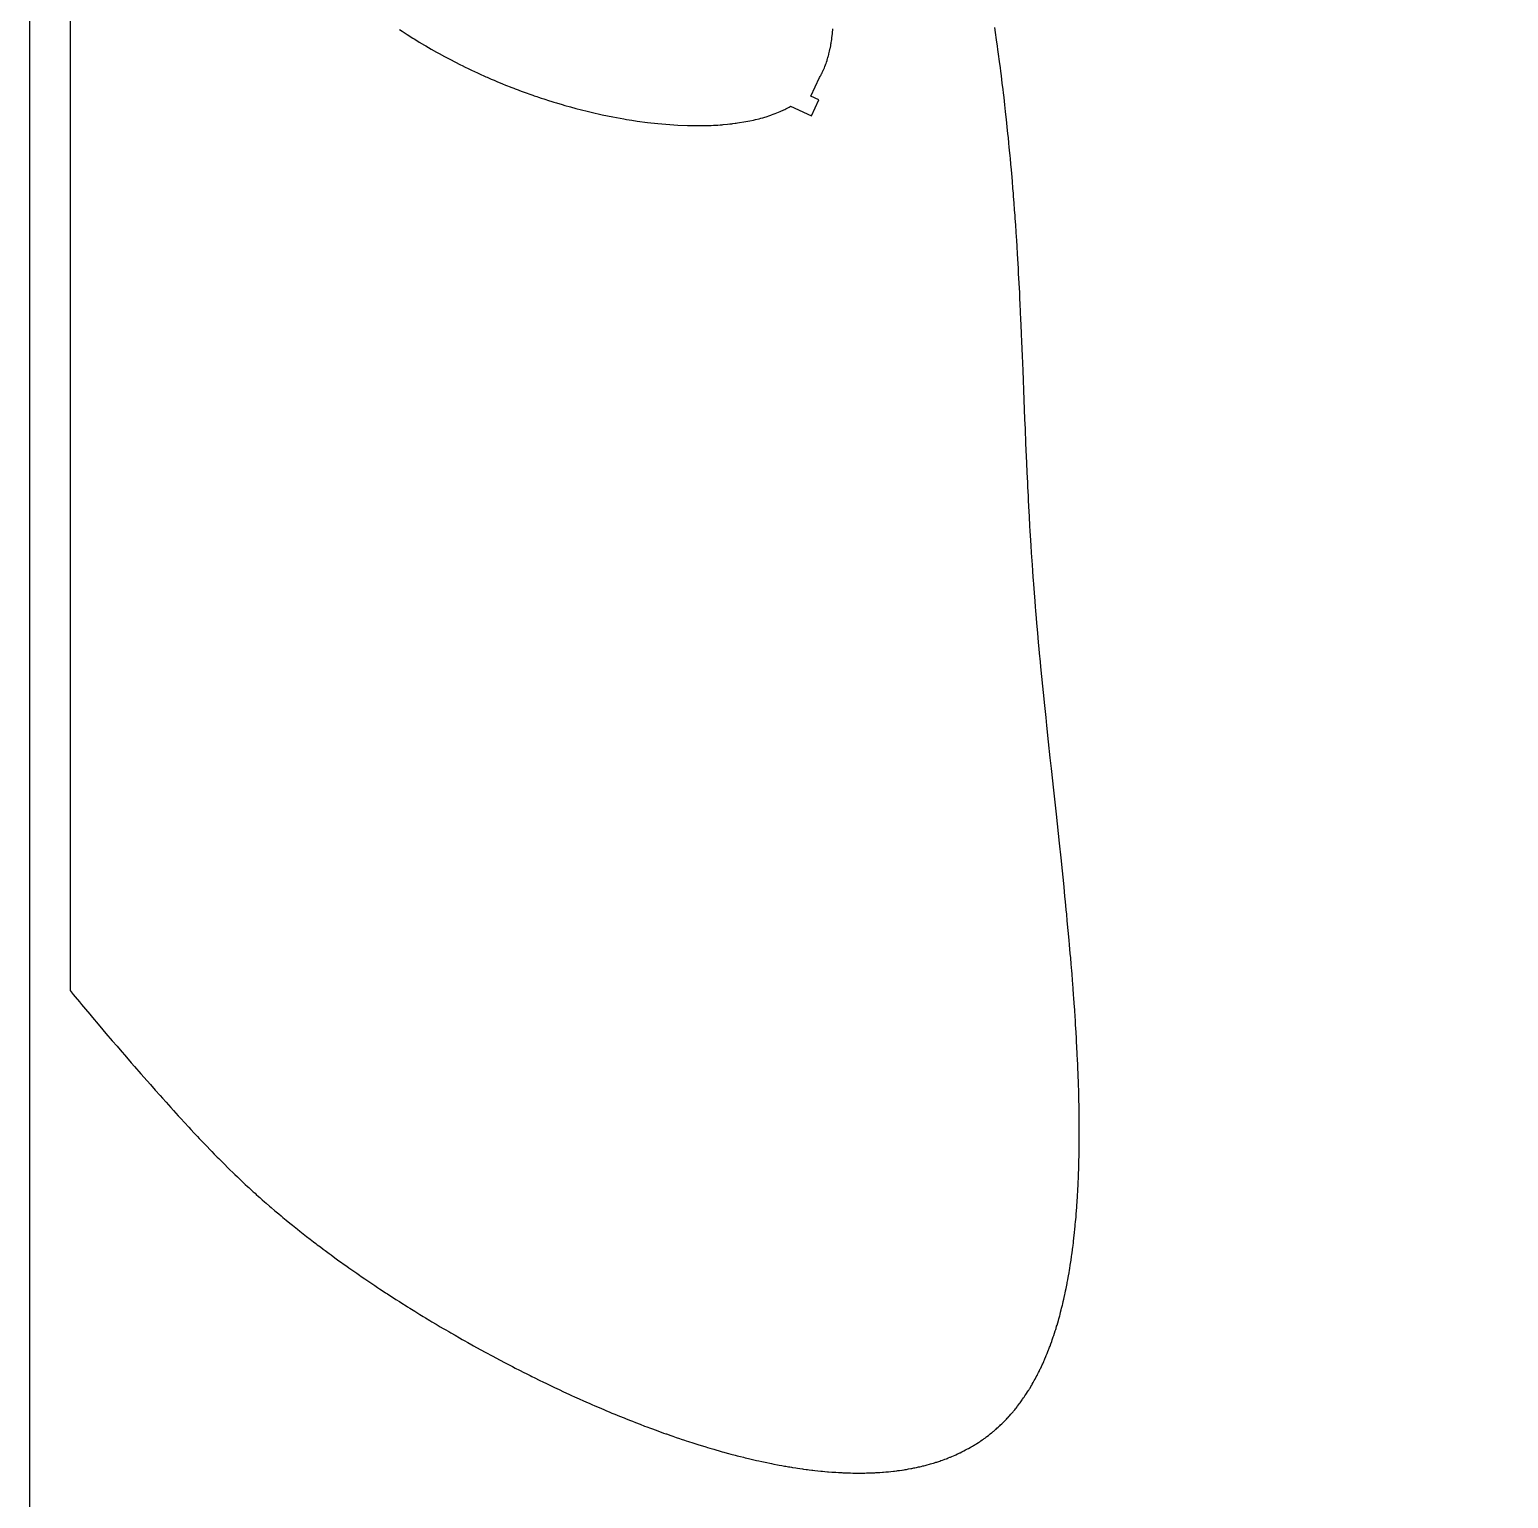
# Model space of a CAD drawing. Header units: metres. Extents: x 126 to 251, y -2 to 248.
# Drawn here: x 125.9 to 176.6, y 74 to 124.3 of the extents above; entities that cross this region are included whole.
import ezdxf

# ---------------------------------------------------------------- set-up
doc = ezdxf.new("R2010")
doc.units = ezdxf.units.M
doc.header["$MEASUREMENT"] = 0

msp = doc.modelspace()

# ---------------------------------------------------------------- linework, layer by layer
at = {"flags": 128}
for points in [[(250.89393, -2.443354), (250.89393, 247.556646), (125.89393, 247.556646), (125.89393, -2.443354), (250.89393, -2.443354)], [(127.274126, 166.175906), (127.282445, 91.398798)], [(127.282445, 91.398798), (127.388256, 91.270129), (127.458924, 91.184485), (127.600554, 91.013511), (127.671513, 90.928177), (127.813707, 90.757804), (127.956255, 90.58781), (128.051476, 90.474682), (128.24235, 90.248885), (128.403823, 90.058821), (128.511677, 89.93233), (128.72785, 89.679845), (128.890367, 89.490894), (128.998887, 89.365113), (129.216332, 89.113985), (129.379757, 88.926003), (129.488868, 88.800852), (129.707471, 88.550958), (129.926587, 88.301612), (130.036348, 88.177155), (130.201255, 87.990753), (130.366499, 87.80471), (130.449258, 87.711835), (130.573582, 87.57272), (130.739719, 87.387629), (130.822961, 87.295269), (130.989829, 87.110959), (131.073473, 87.019027), (131.199223, 86.881432), (131.348741, 86.718871), (131.423714, 86.637818), (131.536459, 86.516544), (131.649573, 86.395662), (131.706275, 86.335377), (131.819987, 86.215134), (131.877003, 86.155183), (131.962736, 86.065479), (132.077454, 85.946309), (132.134995, 85.886917), (132.22154, 85.79808), (132.324491, 85.693195), (132.376124, 85.64092), (132.453774, 85.562723), (132.570714, 85.445922), (132.688225, 85.32973), (132.7472, 85.271869), (132.865601, 85.156626), (132.925028, 85.099246), (133.014457, 85.013484), (133.094242, 84.937563), (133.134238, 84.899713), (133.194362, 84.843077), (133.284843, 84.758436), (133.365568, 84.683518), (133.406036, 84.646172), (133.46687, 84.590292), (133.558418, 84.50679), (133.619648, 84.451333), (133.660556, 84.414455), (133.742582, 84.340924), (133.7837, 84.304271), (133.866145, 84.231187), (133.948868, 84.158399), (134.00417, 84.110038), (134.115143, 84.013708), (134.17778, 83.959751), (134.303513, 83.852328), (134.429852, 83.745551), (134.514412, 83.674722), (134.570932, 83.62766), (134.684322, 83.533908), (134.812437, 83.429024), (134.898167, 83.359444), (134.955462, 83.313208), (135.070388, 83.221093), (135.156872, 83.152318), (135.214666, 83.106613), (135.330579, 83.015552), (135.388698, 82.970194), (135.505254, 82.879819), (135.622231, 82.789893), (135.700448, 82.730189), (135.752694, 82.690495), (135.857428, 82.611365), (135.95714, 82.536569), (136.023773, 82.486874), (136.157416, 82.387887), (136.224425, 82.338592), (136.358812, 82.240398), (136.493686, 82.142723), (136.58387, 82.077892), (136.64411, 82.034797), (136.764871, 81.948906), (136.832963, 81.900766), (136.969493, 81.804858), (137.106484, 81.709441), (137.198065, 81.6461), (137.259231, 81.603992), (137.381829, 81.52006), (137.450945, 81.473013), (137.58951, 81.379274), (137.728514, 81.286004), (137.821426, 81.224083), (137.883474, 81.182916), (138.007826, 81.100855), (138.095464, 81.043372), (138.153981, 81.005149), (138.271237, 80.928939), (138.329976, 80.890951), (138.447673, 80.815209), (138.565661, 80.739778), (138.644482, 80.689662), (138.802508, 80.58984), (138.842588, 80.56466), (138.927272, 80.511637), (139.096917, 80.406154), (139.266928, 80.301415), (139.38047, 80.231999), (139.456253, 80.185903), (139.608034, 80.094144), (139.680029, 80.05088), (139.824209, 79.964737), (139.96864, 79.879105), (140.065068, 79.822301), (140.129414, 79.784557), (140.258256, 79.70937), (140.330816, 79.667253), (140.476122, 79.583398), (140.621676, 79.500048), (140.71885, 79.44476), (140.783694, 79.408027), (140.913528, 79.334857), (141.043557, 79.262083), (141.108645, 79.225845), (141.206368, 79.171674), (141.353159, 79.090836), (141.500198, 79.0105), (141.573809, 78.970521), (141.704828, 78.899757), (141.77041, 78.864524), (141.868876, 78.811862), (142.016782, 78.733289), (142.164937, 78.655223), (142.239108, 78.61638), (142.371123, 78.54764), (142.437204, 78.513421), (142.53642, 78.462283), (142.685454, 78.386002), (142.834742, 78.310237), (142.909481, 78.272548), (143.042508, 78.205866), (143.109098, 78.172679), (143.209078, 78.123094), (143.359264, 78.049153), (143.509709, 77.975741), (143.585031, 77.939235), (143.719097, 77.874665), (143.786209, 77.842539), (143.886975, 77.79455), (144.038347, 77.72302), (144.189989, 77.652038), (144.265912, 77.616754), (144.401054, 77.55437), (144.468707, 77.523343), (144.570289, 77.477012), (144.722894, 77.407988), (144.875781, 77.339536), (144.952331, 77.305526), (145.088597, 77.245425), (145.156816, 77.215548), (145.259251, 77.170952), (145.41315, 77.104555), (145.567345, 77.038761), (145.644555, 77.006093), (145.782005, 76.948397), (145.850821, 76.919733), (145.954158, 76.876969), (146.109425, 76.813352), (146.265007, 76.750377), (146.342918, 76.719133), (146.481627, 76.663993), (146.551078, 76.636621), (146.655377, 76.59581), (146.812104, 76.53516), (146.96917, 76.4752), (147.047832, 76.445482), (147.174748, 76.397976), (147.238292, 76.374396), (147.333716, 76.339247), (147.477099, 76.287025), (147.620783, 76.235414), (147.692739, 76.20984), (147.715085, 76.201935), (147.86528, 76.149267), (147.940451, 76.123211), (148.053301, 76.084479), (148.166264, 76.046174), (148.222788, 76.027184), (148.335924, 75.98953), (148.335924, 75.98953), (148.392536, 75.970868), (148.477509, 75.943084), (148.619835, 75.89716), (148.69107, 75.874467), (148.798012, 75.840766), (148.905063, 75.807479), (148.958631, 75.790993), (149.06585, 75.758335), (149.119501, 75.742167), (149.200033, 75.718115), (149.34336, 75.675961), (149.415101, 75.655178), (149.522812, 75.624377), (149.630644, 75.59403), (149.684606, 75.579029), (149.792622, 75.549376), (149.846677, 75.534725), (149.927818, 75.512972), (150.072246, 75.474968), (150.144547, 75.456292), (150.253107, 75.428692), (150.361802, 75.401597), (150.4162, 75.388241), (150.5251, 75.361918), (150.579602, 75.348953), (150.661421, 75.329754), (150.758495, 75.30739), (150.807075, 75.296369), (150.879999, 75.280042), (150.989508, 75.256017), (151.099168, 75.232559), (151.154055, 75.221046), (151.263946, 75.198458), (151.31895, 75.187387), (151.401531, 75.171061), (151.520975, 75.148083), (151.580769, 75.136867), (151.670553, 75.120389), (151.760448, 75.104332), (151.805439, 75.096464), (151.895506, 75.081053), (151.940583, 75.073511), (152.008255, 75.062407), (152.031694, 75.058622), (152.145917, 75.040631), (152.203036, 75.03192), (152.288723, 75.019215), (152.37442, 75.006949), (152.417273, 75.000983), (152.502988, 74.989387), (152.545849, 74.983759), (152.610147, 74.975532), (152.695887, 74.964969), (152.738761, 74.959863), (152.803079, 74.952426), (152.899568, 74.941774), (153.010853, 74.930252), (153.066504, 74.924803), (153.14999, 74.917023), (153.233489, 74.909723), (153.275242, 74.906255), (153.386601, 74.89761), (153.442288, 74.89362), (153.52583, 74.888059), (153.609385, 74.883011), (153.651168, 74.880683), (153.725456, 74.87687), (153.762604, 74.875121), (153.818331, 74.872697), (153.901932, 74.869516), (153.985548, 74.866888), (154.027362, 74.865784), (154.101705, 74.864173), (154.138881, 74.863537), (154.194651, 74.862799), (154.278317, 74.862183), (154.361999, 74.862164), (154.403845, 74.862382), (154.478249, 74.863149), (154.515455, 74.863716), (154.57127, 74.864801), (154.655007, 74.86696), (154.738759, 74.869767), (154.780642, 74.871418), (154.85511, 74.874765), (154.89235, 74.876639), (154.948215, 74.879705), (155.032027, 74.884882), (155.115858, 74.890767), (155.15778, 74.893979), (155.232319, 74.900141), (155.269594, 74.903441), (155.325514, 74.90867), (155.409409, 74.917148), (155.493324, 74.926403), (155.535289, 74.931327), (155.608739, 74.940428), (155.64547, 74.945212), (155.700575, 74.952686), (155.783249, 74.964574), (155.795061, 74.96634), (155.860306, 74.976399), (155.892873, 74.981616), (155.941654, 74.989678), (156.014665, 75.002307), (156.087482, 75.015586), (156.123818, 75.022473), (156.196341, 75.036744), (156.232527, 75.04413), (156.286714, 75.055526), (156.359927, 75.071574), (156.396454, 75.079865), (156.451146, 75.092637), (156.505716, 75.105816), (156.532955, 75.11256), (156.587342, 75.126358), (156.614488, 75.133413), (156.65515, 75.144193), (156.727263, 75.163944), (156.763234, 75.174105), (156.817085, 75.189706), (156.870806, 75.205743), (156.897618, 75.213927), (156.951142, 75.230626), (156.977854, 75.239144), (157.01786, 75.25213), (157.088794, 75.275849), (157.12417, 75.288013), (157.17712, 75.306647), (157.22993, 75.325749), (157.256282, 75.335477), (157.30888, 75.355291), (157.335126, 75.365379), (157.374426, 75.380736), (157.4267, 75.40164), (157.452782, 75.412276), (157.491836, 75.428464), (157.55026, 75.453275), (157.608493, 75.478728), (157.637538, 75.491699), (157.695483, 75.518132), (157.724382, 75.531597), (157.767639, 75.552108), (157.778435, 75.557295), (157.835689, 75.585257), (157.864158, 75.599452), (157.906664, 75.62101), (157.969976, 75.653949), (158.032752, 75.687612), (158.063939, 75.704714), (158.125908, 75.739464), (158.156691, 75.757112), (158.202612, 75.783925), (158.243174, 75.808102), (158.263366, 75.820313), (158.293539, 75.838782), (158.338546, 75.866827), (158.383246, 75.895285), (158.405481, 75.909669), (158.444822, 75.935496), (158.464401, 75.948532), (158.493655, 75.96824), (158.537281, 75.998147), (158.580599, 76.02847), (158.602142, 76.043788), (158.644996, 76.074735), (158.666307, 76.090366), (158.698129, 76.114007), (158.750789, 76.153942), (158.776937, 76.174156), (158.815931, 76.204783), (158.854651, 76.235781), (158.873908, 76.251419), (158.912215, 76.282972), (158.931266, 76.298888), (158.959712, 76.322937), (158.997399, 76.355327), (159.016138, 76.371662), (159.044118, 76.39634), (159.085796, 76.433751), (159.122547, 76.467404), (159.140818, 76.484371), (159.168095, 76.509997), (159.208715, 76.548833), (159.248982, 76.588147), (159.268982, 76.607983), (159.289515, 76.628564), (159.330298, 76.670107), (159.370704, 76.712157), (159.397432, 76.740471), (159.415159, 76.759472), (159.45039, 76.797772), (159.454424, 76.802204), (159.477182, 76.827385), (159.522174, 76.878079), (159.566476, 76.929209), (159.595632, 76.963534), (159.614904, 76.986522), (159.614904, 76.986522), (159.653054, 77.032747), (159.679671, 77.065574), (159.697274, 77.087549), (159.732142, 77.131712), (159.749409, 77.153899), (159.783611, 77.198483), (159.817376, 77.243343), (159.839647, 77.273401), (159.883622, 77.333876), (159.908029, 77.368101), (159.924171, 77.390999), (159.956147, 77.436991), (159.971981, 77.460084), (160.003348, 77.506462), (160.034315, 77.553092), (160.05474, 77.584317), (160.095071, 77.647097), (160.117456, 77.682601), (160.132261, 77.706345), (160.161586, 77.754014), (160.176108, 77.777937), (160.204874, 77.825959), (160.233273, 77.874214), (160.252004, 77.906511), (160.288987, 77.971409), (160.309512, 78.008089), (160.323086, 78.032611), (160.349973, 78.081822), (160.363287, 78.10651), (160.389658, 78.156047), (160.41569, 78.205798), (160.432858, 78.239084), (160.466753, 78.305934), (160.487316, 78.347246), (160.500903, 78.374864), (160.52779, 78.430283), (160.54109, 78.458083), (160.567406, 78.513862), (160.593348, 78.569879), (160.610438, 78.607354), (160.64413, 78.682612), (160.64895, 78.693531), (160.672295, 78.746971), (160.687657, 78.782649), (160.717908, 78.854128), (160.7328, 78.889928), (160.762124, 78.961645), (160.790846, 79.033516), (160.809666, 79.081515), (160.82207, 79.113551), (160.846538, 79.17771), (160.861332, 79.217138), (160.890425, 79.29612), (160.918871, 79.375268), (160.937482, 79.428125), (160.949734, 79.463402), (160.973875, 79.534051), (160.987243, 79.573845), (161.013531, 79.653549), (161.039231, 79.733404), (161.056044, 79.786723), (161.067112, 79.822305), (161.088917, 79.893555), (161.100991, 79.933682), (161.124729, 80.014042), (161.147933, 80.094539), (161.163109, 80.148279), (161.173099, 80.184139), (161.192774, 80.255936), (161.203667, 80.296367), (161.225077, 80.377326), (161.245998, 80.45841), (161.259677, 80.512536), (161.286404, 80.620948), (161.296214, 80.661658), (161.31549, 80.743166), (161.334314, 80.82479), (161.346618, 80.879269), (161.370643, 80.988377), (161.379456, 81.029343), (161.396766, 81.111357), (161.413659, 81.193477), (161.424693, 81.248283), (161.446225, 81.358033), (161.454117, 81.399235), (161.469609, 81.481717), (161.484716, 81.564297), (161.494576, 81.619404), (161.513799, 81.729748), (161.528435, 81.816502), (161.537973, 81.874395), (161.556528, 81.990314), (161.56555, 82.048339), (161.583091, 82.164519), (161.599974, 82.280869), (161.61087, 82.358528), (161.617978, 82.410341), (161.631824, 82.514063), (161.633362, 82.525827), (161.643454, 82.604245), (161.650025, 82.656519), (161.662795, 82.761052), (161.668997, 82.813312), (161.681041, 82.917819), (161.692615, 83.022308), (161.700074, 83.091958), (161.71439, 83.231236), (161.722603, 83.314789), (161.727924, 83.370485), (161.738203, 83.481864), (161.743163, 83.537548), (161.75273, 83.648901), (161.761835, 83.760237), (161.767654, 83.834452), (161.778703, 83.98286), (161.784579, 84.066327), (161.788364, 84.121967), (161.795619, 84.233235), (161.799092, 84.288864), (161.805732, 84.40011), (161.811973, 84.511341), (161.815916, 84.585487), (161.823289, 84.73376), (161.827142, 84.817153), (161.834228, 84.983915), (161.840506, 85.150649), (161.844254, 85.261788), (161.846562, 85.335874), (161.85073, 85.484029), (161.852817, 85.567357), (161.856447, 85.733993), (161.859367, 85.900603), (161.86093, 86.011662), (161.861804, 86.085695), (161.863159, 86.233747), (161.863695, 86.317018), (161.864286, 86.483543), (161.864251, 86.650044), (161.863889, 86.761032), (161.8635, 86.835019), (161.862374, 86.98298), (161.86154, 87.066201), (161.859447, 87.232626), (161.856802, 87.399032), (161.854738, 87.509957), (161.853231, 87.583903), (161.849909, 87.731783), (161.847863, 87.814959), (161.843394, 87.981298), (161.838435, 88.147618), (161.834863, 88.258489), (161.827097, 88.480207), (161.823976, 88.563343), (161.8174, 88.729604), (161.810389, 88.895849), (161.805479, 89.00667), (161.795107, 89.228293), (161.782587, 89.477587), (161.773757, 89.643765), (161.767661, 89.754542), (161.75498, 89.97608), (161.73996, 90.225282), (161.729519, 90.391401), (161.722373, 90.50214), (161.707651, 90.723602), (161.690423, 90.972723), (161.678561, 91.13879), (161.670491, 91.249495), (161.653972, 91.470892), (161.641261, 91.636927), (161.632639, 91.747612), (161.615049, 91.968969), (161.606085, 92.079641), (161.587832, 92.300974), (161.56916, 92.522292), (161.556488, 92.669828), (161.530633, 92.964883), (161.515801, 93.13084), (161.485552, 93.462734), (161.454566, 93.794601), (161.433526, 94.015831), (161.419339, 94.163312), (161.390602, 94.458261), (161.374237, 94.624162), (161.341103, 94.95595), (161.307473, 95.287719), (161.284803, 95.50889), (161.23893, 95.951211), (161.1866, 96.448796), (161.151365, 96.780507), (161.080284, 97.443905), (160.99078, 98.273118), (160.911175, 99.010194), (160.87153, 99.378742), (160.812443, 99.931593), (160.754011, 100.484489), (160.72511, 100.76096), (160.68223, 101.1757), (160.68223, 101.1757), (160.637212, 101.618139), (160.615017, 101.839382), (160.582159, 102.171276), (160.549867, 102.50321), (160.533949, 102.669194), (160.50605, 102.964304), (160.492302, 103.111873), (160.471945, 103.333246), (160.442037, 103.665349), (160.412928, 103.99751), (160.39869, 104.163612), (160.37698, 104.422025), (160.366332, 104.551246), (160.350628, 104.745097), (160.327694, 105.035917), (160.30554, 105.326793), (160.294766, 105.472252), (160.287197, 105.576161), (160.272372, 105.784), (160.257956, 105.991868), (160.248567, 106.130463), (160.230306, 106.407688), (160.214444, 106.657232), (160.204161, 106.823615), (160.184268, 107.15643), (160.174647, 107.32286), (160.156024, 107.655765), (160.138183, 107.988724), (160.126696, 108.210727), (160.11921, 108.35874), (160.104629, 108.654795), (160.096645, 108.821342), (160.081114, 109.154466), (160.066111, 109.487627), (160.056374, 109.709753), (160.037451, 110.154045), (160.016888, 110.653925), (160.003503, 110.987201), (159.977208, 111.653787), (159.937959, 112.65368), (159.917924, 113.153597), (159.897311, 113.653474), (159.886715, 113.903391), (159.872223, 114.236589), (159.864802, 114.403175), (159.853427, 114.653038), (159.839536, 114.949142), (159.83241, 115.097181), (159.821482, 115.319223), (159.804516, 115.652245), (159.786806, 115.985214), (159.777654, 116.151677), (159.758718, 116.48456), (159.748922, 116.650978), (159.733799, 116.900574), (159.71991, 117.122406), (159.712803, 117.23331), (159.701935, 117.399652), (159.685156, 117.64913), (159.669747, 117.870854), (159.661864, 117.981704), (159.649812, 118.147961), (159.631216, 118.397311), (159.614152, 118.618918), (159.605428, 118.729707), (159.5921, 118.895874), (159.571556, 119.145086), (159.549539, 119.403477), (159.538257, 119.532653), (159.520987, 119.726392), (159.503299, 119.920102), (159.494298, 120.016946), (159.475977, 120.210611), (159.466657, 120.307432), (159.452476, 120.45265), (159.433889, 120.639333), (159.421275, 120.763769), (159.395513, 121.012594), (159.369041, 121.261356), (159.350999, 121.427163), (159.338796, 121.537685), (159.31397, 121.758692), (159.285372, 122.007267), (159.265916, 122.172948), (159.252773, 122.283388), (159.226074, 122.50423), (159.195385, 122.75262), (159.174546, 122.918179), (159.160486, 123.028538), (159.131969, 123.249219), (159.099259, 123.49743), (159.07709, 123.662873), (159.062152, 123.773153), (159.031897, 123.993681), (158.99727, 124.241723), (158.973844, 124.407055)], [(138.569582, 124.34792), (138.655938, 124.290157), (138.829792, 124.176092), (138.89537, 124.133821), (138.939203, 124.105793), (139.027135, 124.050103), (139.071233, 124.022442), (139.159687, 123.967487), (139.24848, 123.913022), (139.427049, 123.805567), (139.471891, 123.779011), (139.561806, 123.726268), (139.652024, 123.674018), (139.833337, 123.571), (139.924416, 123.520234), (140.10738, 123.42019), (140.291366, 123.322133), (140.662151, 123.132004), (140.714572, 123.105909), (140.819604, 123.054194), (140.924883, 123.003115), (140.9952, 122.969415), (141.042135, 122.947106), (141.136135, 122.902864), (141.242086, 122.853695), (141.312832, 122.821271), (141.360044, 122.799812), (141.45458, 122.757274), (141.525575, 122.725703), (141.572948, 122.704814), (141.667791, 122.663415), (141.715259, 122.642906), (141.810285, 122.602269), (141.905422, 122.56214), (142.096, 122.483411), (142.203359, 122.440022), (142.274988, 122.411455), (142.322764, 122.39257), (142.418367, 122.355184), (142.49011, 122.327481), (142.537956, 122.309173), (142.633686, 122.272941), (142.681568, 122.255018), (142.77736, 122.219557), (142.873185, 122.18461), (143.064897, 122.116264), (143.136801, 122.091167), (143.184738, 122.074596), (143.280609, 122.041844), (143.328542, 122.025663), (143.424396, 121.993688), (143.520228, 121.962232), (143.711797, 121.900879), (143.759664, 121.885866), (143.855359, 121.856231), (143.950997, 121.827118), (144.14207, 121.770459), (144.23749, 121.742915), (144.428055, 121.689399), (144.618202, 121.637986), (144.996991, 121.541484), (145.044179, 121.530015), (145.138437, 121.507476), (145.232532, 121.485467), (145.420199, 121.443042), (145.513755, 121.422627), (145.700274, 121.383395), (145.885949, 121.346299), (146.254512, 121.278534), (146.346026, 121.262935), (146.528248, 121.233352), (146.709341, 121.205928), (147.067889, 121.157573), (147.421163, 121.117909), (148.109871, 121.064818), (148.444293, 121.051469), (148.6088, 121.048112), (148.93209, 121.048055), (149.090746, 121.051367), (149.247326, 121.056911), (149.324818, 121.060522), (149.478164, 121.069424), (149.554003, 121.074717), (149.629276, 121.080572), (149.666697, 121.083711), (149.814927, 121.097672), (149.888155, 121.105499), (149.96078, 121.113891), (149.996865, 121.118298), (150.068572, 121.127538), (150.104194, 121.13237), (150.157332, 121.139884), (150.434652, 121.185353), (150.569364, 121.211502), (150.701359, 121.239935), (150.766318, 121.255009), (150.894121, 121.286877), (150.956948, 121.303671), (151.019049, 121.32104), (151.049824, 121.32994), (151.17107, 121.36698), (151.230566, 121.386365), (151.2893, 121.406327), (151.318379, 121.416525), (151.375954, 121.437354), (151.40445, 121.447986), (151.446824, 121.464206), (151.557636, 121.509052), (151.611835, 121.532346), (151.665218, 121.556223), (151.691601, 121.568379), (151.743747, 121.593128), (151.769507, 121.605722), (151.807754, 121.624886), (151.858009, 121.650948), (151.882817, 121.664199), (151.919628, 121.684349), (151.955953, 121.704828), (151.973933, 121.715191), (152.683424, 121.38435), (152.936995, 121.928135), (152.665103, 122.05492), (152.965391, 122.69889), (152.984111, 122.732021), (152.996352, 122.754279), (153.004408, 122.769193), (153.020269, 122.799203), (153.031946, 122.821868), (153.039627, 122.837054), (153.054741, 122.867605), (153.076796, 122.91388), (153.091092, 122.945028), (153.100443, 122.965925), (153.118716, 123.008035), (153.128745, 123.031907), (153.148267, 123.080046), (153.167082, 123.128713), (153.179235, 123.161449), (153.187166, 123.183402), (153.202616, 123.227617), (153.21935, 123.27785), (153.230127, 123.311626), (153.237146, 123.33427), (153.250785, 123.379864), (153.260669, 123.414324), (153.267095, 123.437424), (153.279558, 123.483925), (153.285596, 123.507326), (153.297289, 123.554427), (153.308474, 123.601926), (153.329342, 123.69811), (153.334855, 123.725445), (153.345416, 123.780487), (153.355364, 123.836021), (153.355364, 123.836021), (153.361659, 123.873317), (153.365708, 123.898302), (153.37345, 123.948559), (153.381602, 124.005558), (153.386712, 124.043825), (153.389974, 124.069456), (153.396159, 124.121001), (153.400501, 124.159907), (153.403256, 124.185963), (153.408433, 124.238355), (153.410857, 124.264691), (153.415376, 124.317643), (153.419463, 124.370965)]]:
    msp.add_lwpolyline(points, dxfattribs=at)

doc.saveas('drawing.dxf')
